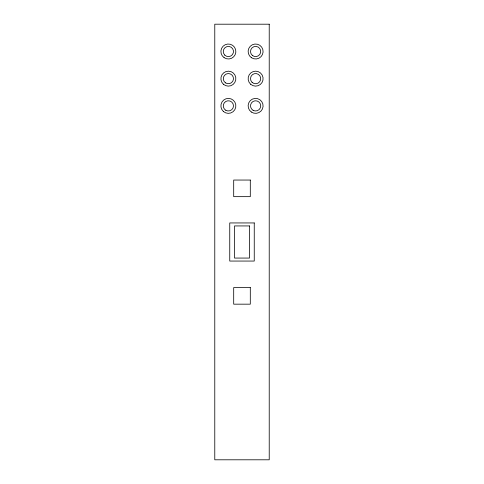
<?xml version="1.0" encoding="UTF-8"?>
<svg xmlns="http://www.w3.org/2000/svg" width="484" height="484" viewBox="0 0 484 484"><rect width="100%" height="100%" fill="white"/><g stroke="black" fill="none" stroke-linecap="round" stroke-linejoin="round"><path stroke-width="0.73" d="M269.225 24.2L214.775 24.2L214.775 459.8L269.225 459.8L269.225 24.2M250.307 180.048L233.693 180.048L233.699 196.655L250.301 196.655L250.307 180.048M254.251 222.942L229.749 222.942L229.749 261.058L254.251 261.058L254.251 222.942M249.49 225.937L234.51 225.937L234.51 258.063L249.49 258.063L249.49 225.937M250.307 287.563L233.693 287.563L233.693 304.17L250.301 304.17L250.307 287.563M223.408 111.477A7.49 7.49 0 0 0 235.714 107.375A7.49 7.49 0 0 0 226.016 98.772A7.49 7.49 0 0 0 223.408 111.477M223.42 84.258A7.49 7.49 0 0 0 235.714 80.138A7.49 7.49 0 0 0 225.998 71.553A7.49 7.49 0 0 0 223.42 84.258M224.092 57.644A7.49 7.49 0 0 0 235.841 52.145A7.49 7.49 0 0 0 225.205 44.722A7.49 7.49 0 0 0 224.092 57.644M251.335 112.022A7.49 7.49 0 0 0 263.072 106.504A7.49 7.49 0 0 0 252.43 99.099A7.49 7.49 0 0 0 251.335 112.022M250.7 84.295A7.49 7.49 0 0 0 262.963 80.084A7.49 7.49 0 0 0 253.18 71.572A7.49 7.49 0 0 0 250.7 84.295M251.402 57.699A7.49 7.49 0 0 0 263.078 52.054A7.49 7.49 0 0 0 252.352 44.764A7.49 7.49 0 0 0 251.402 57.699M225.828 110.298A5.106 5.106 0 0 0 233.482 105.875A5.106 5.106 0 0 0 225.828 101.452A5.106 5.106 0 0 0 225.828 110.298M225.52 82.879A5.106 5.106 0 0 0 233.469 79.013A5.106 5.106 0 0 0 226.149 74.058A5.106 5.106 0 0 0 225.52 82.879M224.77 55.115A5.106 5.106 0 0 0 233.312 52.823A5.106 5.106 0 0 0 227.056 46.573A5.106 5.106 0 0 0 224.77 55.115M253.059 110.298A5.106 5.106 0 0 0 260.719 105.875A5.106 5.106 0 0 0 253.059 101.452A5.106 5.106 0 0 0 253.059 110.298M252.085 82.34A5.106 5.106 0 0 0 260.573 79.854A5.106 5.106 0 0 0 254.179 73.749A5.106 5.106 0 0 0 252.085 82.34M252.352 55.436A5.106 5.106 0 0 0 260.646 52.363A5.106 5.106 0 0 0 253.84 46.718A5.106 5.106 0 0 0 252.352 55.436"/></g></svg>
